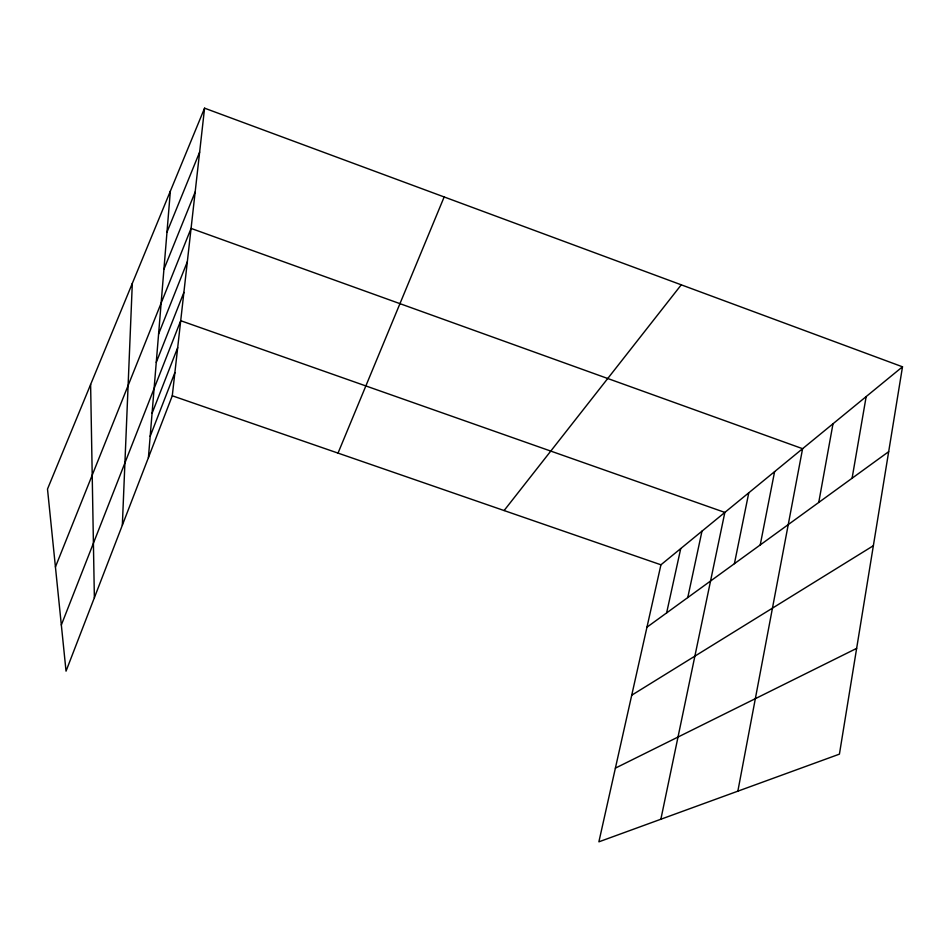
<?xml version="1.0" encoding="UTF-8"?>
<svg xmlns="http://www.w3.org/2000/svg" width="950" height="950" viewBox="0 0 950 950"><rect width="100%" height="100%" fill="white"/><g stroke="black" fill="none" stroke-linecap="round" stroke-linejoin="round"><path stroke-width="1.43" d="M122.348 525.172L132.311 283.409M148.414 457.627L170.359 191.128M204.571 108.169L47.5 489.06L66.037 671.139L172.283 395.782L204.571 108.169L902.5 366.807L839.42 754.146L598.88 841.831L660.939 564.799L902.5 366.807M852.091 478.23L866.174 396.577M818.746 502.443L833.008 423.771M737.853 791.172L802.596 448.697L191.069 228.404L55.432 566.936M760.226 544.944L774.606 471.628M734.409 563.683L748.778 492.812M660.867 819.232L724.85 512.418L180.714 320.708L61.334 624.993M687.764 597.562L701.979 531.157M666.627 612.904L680.734 548.566M150.171 436.323L174.883 372.602M152.059 413.357L177.686 347.652M156.263 362.389L183.884 292.422M158.591 334.02L187.328 261.761M163.922 269.289L195.166 191.995M166.986 232.132L199.643 152.095M338.022 453.103L444.161 196.959M504.106 510.542L681.269 284.822M646.962 627.19L888.678 451.666M631.726 695.21L873.359 545.716M615.386 768.134L856.639 648.387M172.283 395.782L660.939 564.799M90.618 384.512L94.371 597.704"/></g></svg>
